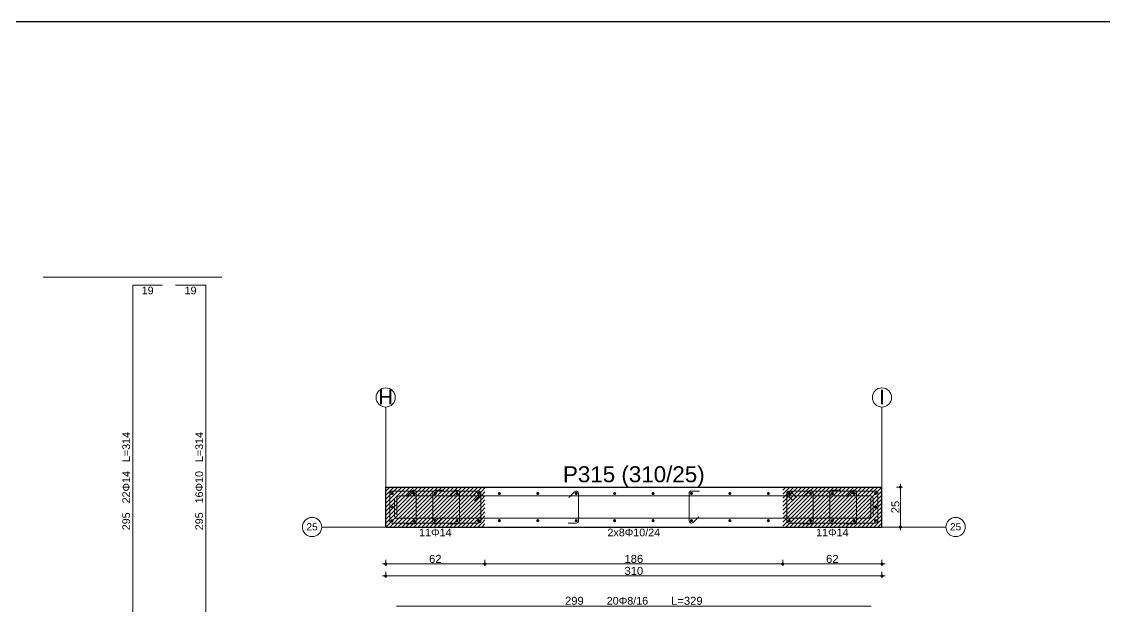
# Model space of a CAD drawing. Header units: millimetres. Extents: x 2232 to 85269, y -3593 to 5869.
# Drawn here: x 80470 to 81484, y 358 to 907 of the extents above; entities that cross this region are included whole.
import ezdxf

# ---------------------------------------------------------------- set-up
doc = ezdxf.new("R2010")
doc.units = ezdxf.units.MM
doc.linetypes.add('CENTER2', pattern=[112.5, 75, -12.5, 12.5, -12.5])
for name, color, linetype in [('Donatı Topl. Uzun. Yazısı', 7, 'Continuous'), ('Donatı Uz. Yazısı', 7, 'Continuous'), ('Donatı Yazısı', 7, 'Continuous'), ('Donatı Çizgisi', 7, 'Continuous'), ('Panel', 7, 'Continuous'), ('Standart', 7, 'Continuous'), ('Ölçülendirme', 7, 'Continuous')]:
    doc.layers.add(name, color=color, linetype=linetype)
doc.styles.add('arial_1_18', font='arial.ttf', dxfattribs={"height": 0.2})

# ---------------------------------------------------------------- blocks, each defined once
blk = doc.blocks.new('IDE824Entity7259')
at = {"layer": 'Donatı Çizgisi', "linetype": 'Continuous', "lineweight": 5}
h = blk.add_hatch(color=5, dxfattribs=at)
edge = h.paths.add_edge_path(flags=0)
edge.add_arc((11958.43, 1410), 1, 0, 360)
h = blk.add_hatch(color=5, dxfattribs=at)
edge = h.paths.add_edge_path(flags=0)
edge.add_arc((11971.93, 1410), 1, 0, 360)
h = blk.add_hatch(color=5, dxfattribs=at)
edge = h.paths.add_edge_path(flags=0)
edge.add_arc((11985.43, 1410), 1, 0, 360)
h = blk.add_hatch(color=5, dxfattribs=at)
edge = h.paths.add_edge_path(flags=0)
edge.add_arc((11998.93, 1410), 1, 0, 360)
h = blk.add_hatch(color=5, dxfattribs=at)
edge = h.paths.add_edge_path(flags=0)
edge.add_arc((12012.43, 1410), 1, 0, 360)
h = blk.add_hatch(color=5, dxfattribs=at)
edge = h.paths.add_edge_path(flags=0)
edge.add_arc((12025.43, 1410), 1, 0, 360)
h = blk.add_hatch(color=5, dxfattribs=at)
edge = h.paths.add_edge_path(flags=0)
edge.add_arc((12049.43, 1410), 1, 0, 360)
h = blk.add_hatch(color=5, dxfattribs=at)
edge = h.paths.add_edge_path(flags=0)
edge.add_arc((12073.43, 1410), 1, 0, 360)
h = blk.add_hatch(color=5, dxfattribs=at)
edge = h.paths.add_edge_path(flags=0)
edge.add_arc((12097.43, 1410), 1, 0, 360)
h = blk.add_hatch(color=5, dxfattribs=at)
edge = h.paths.add_edge_path(flags=0)
edge.add_arc((12121.43, 1410), 1, 0, 360)
h = blk.add_hatch(color=5, dxfattribs=at)
edge = h.paths.add_edge_path(flags=0)
edge.add_arc((12145.43, 1410), 1, 0, 360)
h = blk.add_hatch(color=5, dxfattribs=at)
edge = h.paths.add_edge_path(flags=0)
edge.add_arc((12169.43, 1410), 1, 0, 360)
h = blk.add_hatch(color=5, dxfattribs=at)
edge = h.paths.add_edge_path(flags=0)
edge.add_arc((12193.43, 1410), 1, 0, 360)
h = blk.add_hatch(color=5, dxfattribs=at)
edge = h.paths.add_edge_path(flags=0)
edge.add_arc((12206.43, 1410), 1, 0, 360)
h = blk.add_hatch(color=5, dxfattribs=at)
edge = h.paths.add_edge_path(flags=0)
edge.add_arc((12219.93, 1410), 1, 0, 360)
h = blk.add_hatch(color=5, dxfattribs=at)
edge = h.paths.add_edge_path(flags=0)
edge.add_arc((12233.43, 1410), 1, 0, 360)
h = blk.add_hatch(color=5, dxfattribs=at)
edge = h.paths.add_edge_path(flags=0)
edge.add_arc((12246.93, 1410), 1, 0, 360)
h = blk.add_hatch(color=5, dxfattribs=at)
edge = h.paths.add_edge_path(flags=0)
edge.add_arc((12260.43, 1410), 1, 0, 360)
h = blk.add_hatch(color=5, dxfattribs=at)
edge = h.paths.add_edge_path(flags=0)
edge.add_arc((11958.43, 1401.5), 1, 0, 360)
h = blk.add_hatch(color=5, dxfattribs=at)
edge = h.paths.add_edge_path(flags=0)
edge.add_arc((12260.43, 1401.5), 1, 0, 360)
h = blk.add_hatch(color=5, dxfattribs=at)
edge = h.paths.add_edge_path(flags=0)
edge.add_arc((11958.43, 1393), 1, 0, 360)
h = blk.add_hatch(color=5, dxfattribs=at)
edge = h.paths.add_edge_path(flags=0)
edge.add_arc((11971.93, 1393), 1, 0, 360)
h = blk.add_hatch(color=5, dxfattribs=at)
edge = h.paths.add_edge_path(flags=0)
edge.add_arc((11985.43, 1393), 1, 0, 360)
h = blk.add_hatch(color=5, dxfattribs=at)
edge = h.paths.add_edge_path(flags=0)
edge.add_arc((11998.93, 1393), 1, 0, 360)
h = blk.add_hatch(color=5, dxfattribs=at)
edge = h.paths.add_edge_path(flags=0)
edge.add_arc((12012.43, 1393), 1, 0, 360)
h = blk.add_hatch(color=5, dxfattribs=at)
edge = h.paths.add_edge_path(flags=0)
edge.add_arc((12025.43, 1393), 1, 0, 360)
h = blk.add_hatch(color=5, dxfattribs=at)
edge = h.paths.add_edge_path(flags=0)
edge.add_arc((12049.43, 1393), 1, 0, 360)
h = blk.add_hatch(color=5, dxfattribs=at)
edge = h.paths.add_edge_path(flags=0)
edge.add_arc((12073.43, 1393), 1, 0, 360)
h = blk.add_hatch(color=5, dxfattribs=at)
edge = h.paths.add_edge_path(flags=0)
edge.add_arc((12097.43, 1393), 1, 0, 360)
h = blk.add_hatch(color=5, dxfattribs=at)
edge = h.paths.add_edge_path(flags=0)
edge.add_arc((12121.43, 1393), 1, 0, 360)
h = blk.add_hatch(color=5, dxfattribs=at)
edge = h.paths.add_edge_path(flags=0)
edge.add_arc((12145.43, 1393), 1, 0, 360)
h = blk.add_hatch(color=5, dxfattribs=at)
edge = h.paths.add_edge_path(flags=0)
edge.add_arc((12169.43, 1393), 1, 0, 360)
h = blk.add_hatch(color=5, dxfattribs=at)
edge = h.paths.add_edge_path(flags=0)
edge.add_arc((12193.43, 1393), 1, 0, 360)
h = blk.add_hatch(color=5, dxfattribs=at)
edge = h.paths.add_edge_path(flags=0)
edge.add_arc((12206.43, 1393), 1, 0, 360)
h = blk.add_hatch(color=5, dxfattribs=at)
edge = h.paths.add_edge_path(flags=0)
edge.add_arc((12219.93, 1393), 1, 0, 360)
h = blk.add_hatch(color=5, dxfattribs=at)
edge = h.paths.add_edge_path(flags=0)
edge.add_arc((12233.43, 1393), 1, 0, 360)
h = blk.add_hatch(color=5, dxfattribs=at)
edge = h.paths.add_edge_path(flags=0)
edge.add_arc((12246.93, 1393), 1, 0, 360)
h = blk.add_hatch(color=5, dxfattribs=at)
edge = h.paths.add_edge_path(flags=0)
edge.add_arc((12260.43, 1393), 1, 0, 360)
at = {"layer": 'Donatı Çizgisi', "color": 5, "linetype": 'Continuous', "lineweight": 5}
for points in [[(11796.43, 1245.24), (11796.43, 1540.24)], [(11796.43, 1540.24), (11815.03, 1540.24)], [(11823.03, 1540.24), (11842.03, 1540.24)], [(11842.03, 1245.24), (11842.03, 1540.24)]]:
    blk.add_lwpolyline(points, dxfattribs=at)
at = {"layer": 'Donatı Çizgisi', "color": 1, "linetype": 'Continuous', "lineweight": 5}
for points in [[(11956.93, 1393), (11956.93, 1410)], [(11958.43, 1411.5), (12012.43, 1411.5)], [(11961.43, 1396.6), (11961.43, 1407)], [(11962.93, 1408.5), (12257.43, 1408.5)], [(11967.33, 1408.03), (11970.86, 1411.56)], [(11973.43, 1392.5), (11973.43, 1410.5)], [(11983.93, 1392.5), (11983.93, 1410.5)], [(11985.43, 1412), (11990.43, 1412)], [(11994.33, 1408.03), (11997.86, 1411.56)], [(12000.43, 1392.5), (12000.43, 1410.5)], [(12007.83, 1407.53), (12011.36, 1411.06)], [(12009.95, 1405.4), (12013.49, 1408.94)], [(12013.93, 1393), (12013.93, 1410)], [(12068.83, 1407.53), (12072.36, 1411.06)], [(12074.93, 1393), (12074.93, 1410)], [(12143.93, 1393), (12143.93, 1410)], [(12145.43, 1411.5), (12150.43, 1411.5)], [(12204.93, 1393), (12204.93, 1410)], [(12205.36, 1408.94), (12208.9, 1405.4)], [(12206.43, 1411.5), (12260.43, 1411.5)], [(12207.49, 1411.06), (12211.02, 1407.53)], [(12215.33, 1408.03), (12218.86, 1411.56)], [(12221.43, 1392.5), (12221.43, 1410.5)], [(12231.93, 1392.5), (12231.93, 1410.5)], [(12233.43, 1412), (12238.43, 1412)], [(12242.33, 1408.03), (12245.86, 1411.56)], [(12248.43, 1392.5), (12248.43, 1410.5)], [(12258.93, 1396.6), (12258.93, 1407)], [(12261.93, 1393), (12261.93, 1410)], [(11959.93, 1396), (11959.93, 1406.4)], [(12257.43, 1396), (12257.43, 1406.4)], [(11961.43, 1394.5), (12255.93, 1394.5)], [(11986.49, 1391.44), (11990.02, 1394.97)], [(12146.49, 1391.94), (12150.02, 1395.47)], [(12234.49, 1391.44), (12238.02, 1394.97)], [(11958.43, 1391.5), (12012.43, 1391.5)], [(11966.93, 1391), (11971.93, 1391)], [(11993.93, 1391), (11998.93, 1391)], [(12068.43, 1391.5), (12073.43, 1391.5)], [(12206.43, 1391.5), (12260.43, 1391.5)], [(12214.93, 1391), (12219.93, 1391)], [(12241.93, 1391), (12246.93, 1391)], [(11961.13, 1339.46), (12257.73, 1339.46)]]:
    blk.add_lwpolyline(points, dxfattribs=at)
for centre, start, end in [((11958.43, 1410), 90, 180), ((11962.93, 1407), 90, 180), ((11971.93, 1410.5), 0, 135), ((11985.43, 1410.5), 90, 180), ((11998.93, 1410.5), 0, 135), ((12012.43, 1410), 360, 135), ((12012.43, 1410), 315, 90), ((12073.43, 1410), 0, 135), ((12145.43, 1410), 90, 180), ((12206.43, 1410), 90, 225), ((12206.43, 1410), 45, 180), ((12219.93, 1410.5), 0, 135), ((12233.43, 1410.5), 90, 180), ((12246.93, 1410.5), 0, 135), ((12257.43, 1407), 0, 90), ((12260.43, 1410), 0, 90), ((11961.43, 1396), 180, 270), ((12255.93, 1396), 270, 0), ((11958.43, 1393), 180, 270), ((11971.93, 1392.5), 270, 0), ((11985.43, 1392.5), 180, 315), ((11998.93, 1392.5), 270, 0), ((12012.43, 1393), 270, 360), ((12073.43, 1393), 270, 0), ((12145.43, 1393), 180, 315), ((12206.43, 1393), 180, 270), ((12219.93, 1392.5), 270, 0), ((12233.43, 1392.5), 180, 315), ((12246.93, 1392.5), 270, 0), ((12260.43, 1393), 270, 0)]:
    blk.add_arc(centre, 1.5, start, end, dxfattribs=at)
at = {"layer": 'Panel', "color": 1, "linetype": 'Continuous', "lineweight": 5}
blk.add_lwpolyline([(11740.43, 1545.24), (11852.03, 1545.24)], dxfattribs=at)
at = {"layer": 'Panel', "color": 250, "linetype": 'CENTER2', "lineweight": 5}
for points in [[(11954.43, 1414), (11954.43, 1464)], [(12264.43, 1414), (12264.43, 1464)], [(11914.43, 1389), (11954.43, 1389)], [(12264.43, 1389), (12304.43, 1389)]]:
    blk.add_lwpolyline(points, dxfattribs=at)
at = {"layer": 'Panel', "color": 251, "linetype": 'Continuous', "lineweight": -3}
for points in [[(11954.43, 1409), (11959.43, 1414)], [(11954.43, 1411.5), (11956.93, 1414)], [(11959.43, 1409), (11964.43, 1414)], [(11959.43, 1411.5), (11961.93, 1414)], [(11964.43, 1409), (11969.43, 1414)], [(11964.43, 1411.5), (11966.93, 1414)], [(11969.43, 1409), (11974.43, 1414)], [(11969.43, 1411.5), (11971.93, 1414)], [(11974.43, 1409), (11979.43, 1414)], [(11974.43, 1411.5), (11976.93, 1414)], [(11979.43, 1409), (11984.43, 1414)], [(11979.43, 1411.5), (11981.93, 1414)], [(11984.43, 1409), (11989.43, 1414)], [(11984.43, 1411.5), (11986.93, 1414)], [(11989.43, 1409), (11994.43, 1414)], [(11989.43, 1411.5), (11991.93, 1414)], [(11994.43, 1409), (11999.43, 1414)], [(11994.43, 1411.5), (11996.93, 1414)], [(11999.43, 1409), (12004.43, 1414)], [(11999.43, 1411.5), (12001.93, 1414)], [(12004.43, 1409), (12009.43, 1414)], [(12004.43, 1411.5), (12006.93, 1414)], [(12009.43, 1409), (12014.43, 1414)], [(12009.43, 1411.5), (12011.93, 1414)], [(12202.43, 1412), (12204.43, 1414)], [(12204.43, 1409), (12209.43, 1414)], [(12204.43, 1411.5), (12206.93, 1414)], [(12209.43, 1409), (12214.43, 1414)], [(12209.43, 1411.5), (12211.93, 1414)], [(12214.43, 1409), (12219.43, 1414)], [(12214.43, 1411.5), (12216.93, 1414)], [(12219.43, 1409), (12224.43, 1414)], [(12219.43, 1411.5), (12221.93, 1414)], [(12224.43, 1409), (12229.43, 1414)], [(12224.43, 1411.5), (12226.93, 1414)], [(12229.43, 1409), (12234.43, 1414)], [(12229.43, 1411.5), (12231.93, 1414)], [(12234.43, 1409), (12239.43, 1414)], [(12234.43, 1411.5), (12236.93, 1414)], [(12239.43, 1409), (12244.43, 1414)], [(12239.43, 1411.5), (12241.93, 1414)], [(12244.43, 1409), (12249.43, 1414)], [(12244.43, 1411.5), (12246.93, 1414)], [(12249.43, 1409), (12254.43, 1414)], [(12249.43, 1411.5), (12251.93, 1414)], [(12254.43, 1409), (12259.43, 1414)], [(12254.43, 1411.5), (12256.93, 1414)], [(12259.43, 1409), (12264.43, 1414)], [(12259.43, 1411.5), (12261.93, 1414)], [(11954.43, 1404), (11959.43, 1409)], [(11954.43, 1406.5), (11956.93, 1409)], [(11956.93, 1409), (11959.43, 1411.5)], [(11959.43, 1404), (11964.43, 1409)], [(11959.43, 1406.5), (11961.93, 1409)], [(11961.93, 1409), (11964.43, 1411.5)], [(11964.43, 1404), (11969.43, 1409)], [(11964.43, 1406.5), (11966.93, 1409)], [(11966.93, 1409), (11969.43, 1411.5)], [(11969.43, 1404), (11974.43, 1409)], [(11969.43, 1406.5), (11971.93, 1409)], [(11971.93, 1409), (11974.43, 1411.5)], [(11974.43, 1404), (11979.43, 1409)], [(11974.43, 1406.5), (11976.93, 1409)], [(11976.93, 1409), (11979.43, 1411.5)], [(11979.43, 1404), (11984.43, 1409)], [(11979.43, 1406.5), (11981.93, 1409)], [(11981.93, 1409), (11984.43, 1411.5)], [(11984.43, 1404), (11989.43, 1409)], [(11984.43, 1406.5), (11986.93, 1409)], [(11986.93, 1409), (11989.43, 1411.5)], [(11989.43, 1404), (11994.43, 1409)], [(11989.43, 1406.5), (11991.93, 1409)], [(11991.93, 1409), (11994.43, 1411.5)], [(11994.43, 1404), (11999.43, 1409)], [(11994.43, 1406.5), (11996.93, 1409)], [(11996.93, 1409), (11999.43, 1411.5)], [(11999.43, 1404), (12004.43, 1409)], [(11999.43, 1406.5), (12001.93, 1409)], [(12001.93, 1409), (12004.43, 1411.5)], [(12004.43, 1404), (12009.43, 1409)], [(12004.43, 1406.5), (12006.93, 1409)], [(12006.93, 1409), (12009.43, 1411.5)], [(12009.43, 1404), (12014.43, 1409)], [(12009.43, 1406.5), (12011.93, 1409)], [(12011.93, 1409), (12014.43, 1411.5)], [(12014.43, 1411.5), (12016.43, 1413.5)], [(12014.43, 1409), (12016.43, 1411)], [(12014.43, 1406.5), (12016.43, 1408.5)], [(12202.43, 1409.5), (12204.43, 1411.5)], [(12202.43, 1407), (12204.43, 1409)], [(12204.43, 1404), (12209.43, 1409)], [(12204.43, 1406.5), (12206.93, 1409)], [(12206.93, 1409), (12209.43, 1411.5)], [(12209.43, 1404), (12214.43, 1409)], [(12209.43, 1406.5), (12211.93, 1409)], [(12211.93, 1409), (12214.43, 1411.5)], [(12214.43, 1404), (12219.43, 1409)], [(12214.43, 1406.5), (12216.93, 1409)], [(12216.93, 1409), (12219.43, 1411.5)], [(12219.43, 1404), (12224.43, 1409)], [(12219.43, 1406.5), (12221.93, 1409)], [(12221.93, 1409), (12224.43, 1411.5)], [(12224.43, 1404), (12229.43, 1409)], [(12224.43, 1406.5), (12226.93, 1409)], [(12226.93, 1409), (12229.43, 1411.5)], [(12229.43, 1404), (12234.43, 1409)], [(12229.43, 1406.5), (12231.93, 1409)], [(12231.93, 1409), (12234.43, 1411.5)], [(12234.43, 1404), (12239.43, 1409)], [(12234.43, 1406.5), (12236.93, 1409)], [(12236.93, 1409), (12239.43, 1411.5)], [(12239.43, 1404), (12244.43, 1409)], [(12239.43, 1406.5), (12241.93, 1409)], [(12241.93, 1409), (12244.43, 1411.5)], [(12244.43, 1404), (12249.43, 1409)], [(12244.43, 1406.5), (12246.93, 1409)], [(12246.93, 1409), (12249.43, 1411.5)], [(12249.43, 1404), (12254.43, 1409)], [(12249.43, 1406.5), (12251.93, 1409)], [(12251.93, 1409), (12254.43, 1411.5)], [(12254.43, 1404), (12259.43, 1409)], [(12254.43, 1406.5), (12256.93, 1409)], [(12256.93, 1409), (12259.43, 1411.5)], [(12259.43, 1404), (12264.43, 1409)], [(12259.43, 1406.5), (12261.93, 1409)], [(12261.93, 1409), (12264.43, 1411.5)], [(11954.43, 1399), (11959.43, 1404)], [(11954.43, 1401.5), (11956.93, 1404)], [(11956.93, 1404), (11959.43, 1406.5)], [(11956.93, 1399), (11959.43, 1401.5)], [(11959.43, 1399), (11964.43, 1404)], [(11959.43, 1401.5), (11961.93, 1404)], [(11961.93, 1404), (11964.43, 1406.5)], [(11961.93, 1399), (11964.43, 1401.5)], [(11964.43, 1399), (11969.43, 1404)], [(11964.43, 1401.5), (11966.93, 1404)], [(11966.93, 1404), (11969.43, 1406.5)], [(11966.93, 1399), (11969.43, 1401.5)], [(11969.43, 1399), (11974.43, 1404)], [(11969.43, 1401.5), (11971.93, 1404)], [(11971.93, 1404), (11974.43, 1406.5)], [(11971.93, 1399), (11974.43, 1401.5)], [(11974.43, 1399), (11979.43, 1404)], [(11974.43, 1401.5), (11976.93, 1404)], [(11976.93, 1404), (11979.43, 1406.5)], [(11976.93, 1399), (11979.43, 1401.5)], [(11979.43, 1399), (11984.43, 1404)], [(11979.43, 1401.5), (11981.93, 1404)], [(11981.93, 1404), (11984.43, 1406.5)], [(11981.93, 1399), (11984.43, 1401.5)], [(11984.43, 1399), (11989.43, 1404)], [(11984.43, 1401.5), (11986.93, 1404)], [(11986.93, 1404), (11989.43, 1406.5)], [(11986.93, 1399), (11989.43, 1401.5)], [(11989.43, 1399), (11994.43, 1404)], [(11989.43, 1401.5), (11991.93, 1404)], [(11991.93, 1404), (11994.43, 1406.5)], [(11991.93, 1399), (11994.43, 1401.5)], [(11994.43, 1399), (11999.43, 1404)], [(11994.43, 1401.5), (11996.93, 1404)], [(11996.93, 1404), (11999.43, 1406.5)], [(11996.93, 1399), (11999.43, 1401.5)], [(11999.43, 1399), (12004.43, 1404)], [(11999.43, 1401.5), (12001.93, 1404)], [(12001.93, 1404), (12004.43, 1406.5)], [(12001.93, 1399), (12004.43, 1401.5)], [(12004.43, 1399), (12009.43, 1404)], [(12004.43, 1401.5), (12006.93, 1404)], [(12006.93, 1404), (12009.43, 1406.5)], [(12006.93, 1399), (12009.43, 1401.5)], [(12009.43, 1399), (12014.43, 1404)], [(12009.43, 1401.5), (12011.93, 1404)], [(12011.93, 1404), (12014.43, 1406.5)], [(12011.93, 1399), (12014.43, 1401.5)], [(12014.43, 1404), (12016.43, 1406)], [(12014.43, 1401.5), (12016.43, 1403.5)], [(12014.43, 1399), (12016.43, 1401)], [(12202.43, 1404.5), (12204.43, 1406.5)], [(12202.43, 1402), (12204.43, 1404)], [(12202.43, 1399.5), (12204.43, 1401.5)], [(12204.43, 1399), (12209.43, 1404)], [(12204.43, 1401.5), (12206.93, 1404)], [(12206.93, 1404), (12209.43, 1406.5)], [(12206.93, 1399), (12209.43, 1401.5)], [(12209.43, 1399), (12214.43, 1404)], [(12209.43, 1401.5), (12211.93, 1404)], [(12211.93, 1404), (12214.43, 1406.5)], [(12211.93, 1399), (12214.43, 1401.5)], [(12214.43, 1399), (12219.43, 1404)], [(12214.43, 1401.5), (12216.93, 1404)], [(12216.93, 1404), (12219.43, 1406.5)], [(12216.93, 1399), (12219.43, 1401.5)], [(12219.43, 1399), (12224.43, 1404)], [(12219.43, 1401.5), (12221.93, 1404)], [(12221.93, 1404), (12224.43, 1406.5)], [(12221.93, 1399), (12224.43, 1401.5)], [(12224.43, 1399), (12229.43, 1404)], [(12224.43, 1401.5), (12226.93, 1404)], [(12226.93, 1404), (12229.43, 1406.5)], [(12226.93, 1399), (12229.43, 1401.5)], [(12229.43, 1399), (12234.43, 1404)], [(12229.43, 1401.5), (12231.93, 1404)], [(12231.93, 1404), (12234.43, 1406.5)], [(12231.93, 1399), (12234.43, 1401.5)], [(12234.43, 1399), (12239.43, 1404)], [(12234.43, 1401.5), (12236.93, 1404)], [(12236.93, 1404), (12239.43, 1406.5)], [(12236.93, 1399), (12239.43, 1401.5)], [(12239.43, 1399), (12244.43, 1404)], [(12239.43, 1401.5), (12241.93, 1404)], [(12241.93, 1404), (12244.43, 1406.5)], [(12241.93, 1399), (12244.43, 1401.5)], [(12244.43, 1399), (12249.43, 1404)], [(12244.43, 1401.5), (12246.93, 1404)], [(12246.93, 1404), (12249.43, 1406.5)], [(12246.93, 1399), (12249.43, 1401.5)], [(12249.43, 1399), (12254.43, 1404)], [(12249.43, 1401.5), (12251.93, 1404)], [(12251.93, 1404), (12254.43, 1406.5)], [(12251.93, 1399), (12254.43, 1401.5)], [(12254.43, 1399), (12259.43, 1404)], [(12254.43, 1401.5), (12256.93, 1404)], [(12256.93, 1404), (12259.43, 1406.5)], [(12256.93, 1399), (12259.43, 1401.5)], [(12259.43, 1399), (12264.43, 1404)], [(12259.43, 1401.5), (12261.93, 1404)], [(12261.93, 1404), (12264.43, 1406.5)], [(12261.93, 1399), (12264.43, 1401.5)], [(11954.43, 1394), (11959.43, 1399)], [(11954.43, 1396.5), (11956.93, 1399)], [(11954.43, 1389), (11959.43, 1394)], [(11954.43, 1391.5), (11956.93, 1394)], [(11956.93, 1394), (11959.43, 1396.5)], [(11959.43, 1394), (11964.43, 1399)], [(11959.43, 1396.5), (11961.93, 1399)], [(11959.43, 1389), (11964.43, 1394)], [(11959.43, 1391.5), (11961.93, 1394)], [(11961.93, 1394), (11964.43, 1396.5)], [(11964.43, 1394), (11969.43, 1399)], [(11964.43, 1396.5), (11966.93, 1399)], [(11964.43, 1389), (11969.43, 1394)], [(11964.43, 1391.5), (11966.93, 1394)], [(11966.93, 1394), (11969.43, 1396.5)], [(11969.43, 1394), (11974.43, 1399)], [(11969.43, 1396.5), (11971.93, 1399)], [(11969.43, 1389), (11974.43, 1394)], [(11969.43, 1391.5), (11971.93, 1394)], [(11971.93, 1394), (11974.43, 1396.5)], [(11974.43, 1394), (11979.43, 1399)], [(11974.43, 1396.5), (11976.93, 1399)], [(11974.43, 1389), (11979.43, 1394)], [(11974.43, 1391.5), (11976.93, 1394)], [(11976.93, 1394), (11979.43, 1396.5)], [(11979.43, 1394), (11984.43, 1399)], [(11979.43, 1396.5), (11981.93, 1399)], [(11979.43, 1389), (11984.43, 1394)], [(11979.43, 1391.5), (11981.93, 1394)], [(11981.93, 1394), (11984.43, 1396.5)], [(11984.43, 1394), (11989.43, 1399)], [(11984.43, 1396.5), (11986.93, 1399)], [(11984.43, 1389), (11989.43, 1394)], [(11984.43, 1391.5), (11986.93, 1394)], [(11986.93, 1394), (11989.43, 1396.5)], [(11989.43, 1394), (11994.43, 1399)], [(11989.43, 1396.5), (11991.93, 1399)], [(11989.43, 1389), (11994.43, 1394)], [(11989.43, 1391.5), (11991.93, 1394)], [(11991.93, 1394), (11994.43, 1396.5)], [(11994.43, 1394), (11999.43, 1399)], [(11994.43, 1396.5), (11996.93, 1399)], [(11994.43, 1389), (11999.43, 1394)], [(11994.43, 1391.5), (11996.93, 1394)], [(11996.93, 1394), (11999.43, 1396.5)], [(11999.43, 1394), (12004.43, 1399)], [(11999.43, 1396.5), (12001.93, 1399)], [(11999.43, 1389), (12004.43, 1394)], [(11999.43, 1391.5), (12001.93, 1394)], [(12001.93, 1394), (12004.43, 1396.5)], [(12004.43, 1394), (12009.43, 1399)], [(12004.43, 1396.5), (12006.93, 1399)], [(12004.43, 1389), (12009.43, 1394)], [(12004.43, 1391.5), (12006.93, 1394)], [(12006.93, 1394), (12009.43, 1396.5)], [(12009.43, 1394), (12014.43, 1399)], [(12009.43, 1396.5), (12011.93, 1399)], [(12009.43, 1389), (12014.43, 1394)], [(12009.43, 1391.5), (12011.93, 1394)], [(12011.93, 1394), (12014.43, 1396.5)], [(12014.43, 1396.5), (12016.43, 1398.5)], [(12014.43, 1394), (12016.43, 1396)], [(12014.43, 1391.5), (12016.43, 1393.5)], [(12202.43, 1397), (12204.43, 1399)], [(12202.43, 1394.5), (12204.43, 1396.5)], [(12202.43, 1392), (12204.43, 1394)], [(12204.43, 1394), (12209.43, 1399)], [(12204.43, 1396.5), (12206.93, 1399)], [(12204.43, 1389), (12209.43, 1394)], [(12204.43, 1391.5), (12206.93, 1394)], [(12206.93, 1394), (12209.43, 1396.5)], [(12209.43, 1394), (12214.43, 1399)], [(12209.43, 1396.5), (12211.93, 1399)], [(12209.43, 1389), (12214.43, 1394)], [(12209.43, 1391.5), (12211.93, 1394)], [(12211.93, 1394), (12214.43, 1396.5)], [(12214.43, 1394), (12219.43, 1399)], [(12214.43, 1396.5), (12216.93, 1399)], [(12214.43, 1389), (12219.43, 1394)], [(12214.43, 1391.5), (12216.93, 1394)], [(12216.93, 1394), (12219.43, 1396.5)], [(12219.43, 1394), (12224.43, 1399)], [(12219.43, 1396.5), (12221.93, 1399)], [(12219.43, 1389), (12224.43, 1394)], [(12219.43, 1391.5), (12221.93, 1394)], [(12221.93, 1394), (12224.43, 1396.5)], [(12224.43, 1394), (12229.43, 1399)], [(12224.43, 1396.5), (12226.93, 1399)], [(12224.43, 1389), (12229.43, 1394)], [(12224.43, 1391.5), (12226.93, 1394)], [(12226.93, 1394), (12229.43, 1396.5)], [(12229.43, 1394), (12234.43, 1399)], [(12229.43, 1396.5), (12231.93, 1399)], [(12229.43, 1389), (12234.43, 1394)], [(12229.43, 1391.5), (12231.93, 1394)], [(12231.93, 1394), (12234.43, 1396.5)], [(12234.43, 1394), (12239.43, 1399)], [(12234.43, 1396.5), (12236.93, 1399)], [(12234.43, 1389), (12239.43, 1394)], [(12234.43, 1391.5), (12236.93, 1394)], [(12236.93, 1394), (12239.43, 1396.5)], [(12239.43, 1394), (12244.43, 1399)], [(12239.43, 1396.5), (12241.93, 1399)], [(12239.43, 1389), (12244.43, 1394)], [(12239.43, 1391.5), (12241.93, 1394)], [(12241.93, 1394), (12244.43, 1396.5)], [(12244.43, 1394), (12249.43, 1399)], [(12244.43, 1396.5), (12246.93, 1399)], [(12244.43, 1389), (12249.43, 1394)], [(12244.43, 1391.5), (12246.93, 1394)], [(12246.93, 1394), (12249.43, 1396.5)], [(12249.43, 1394), (12254.43, 1399)], [(12249.43, 1396.5), (12251.93, 1399)], [(12249.43, 1389), (12254.43, 1394)], [(12249.43, 1391.5), (12251.93, 1394)], [(12251.93, 1394), (12254.43, 1396.5)], [(12254.43, 1394), (12259.43, 1399)], [(12254.43, 1396.5), (12256.93, 1399)], [(12254.43, 1389), (12259.43, 1394)], [(12254.43, 1391.5), (12256.93, 1394)], [(12256.93, 1394), (12259.43, 1396.5)], [(12259.43, 1394), (12264.43, 1399)], [(12259.43, 1396.5), (12261.93, 1399)], [(12259.43, 1389), (12264.43, 1394)], [(12259.43, 1391.5), (12261.93, 1394)], [(12261.93, 1394), (12264.43, 1396.5)], [(11956.93, 1389), (11959.43, 1391.5)], [(11961.93, 1389), (11964.43, 1391.5)], [(11966.93, 1389), (11969.43, 1391.5)], [(11971.93, 1389), (11974.43, 1391.5)], [(11976.93, 1389), (11979.43, 1391.5)], [(11981.93, 1389), (11984.43, 1391.5)], [(11986.93, 1389), (11989.43, 1391.5)], [(11991.93, 1389), (11994.43, 1391.5)], [(11996.93, 1389), (11999.43, 1391.5)], [(12001.93, 1389), (12004.43, 1391.5)], [(12006.93, 1389), (12009.43, 1391.5)], [(12011.93, 1389), (12014.43, 1391.5)], [(12014.43, 1389), (12016.43, 1391)], [(12202.43, 1389.5), (12204.43, 1391.5)], [(12206.93, 1389), (12209.43, 1391.5)], [(12211.93, 1389), (12214.43, 1391.5)], [(12216.93, 1389), (12219.43, 1391.5)], [(12221.93, 1389), (12224.43, 1391.5)], [(12226.93, 1389), (12229.43, 1391.5)], [(12231.93, 1389), (12234.43, 1391.5)], [(12236.93, 1389), (12239.43, 1391.5)], [(12241.93, 1389), (12244.43, 1391.5)], [(12246.93, 1389), (12249.43, 1391.5)], [(12251.93, 1389), (12254.43, 1391.5)], [(12256.93, 1389), (12259.43, 1391.5)], [(12261.93, 1389), (12264.43, 1391.5)]]:
    blk.add_lwpolyline(points, dxfattribs=at)
at = {"layer": 'Panel', "color": 33, "linetype": 'Continuous', "lineweight": -3}
for points in [[(11954.43, 1414), (12264.43, 1414)], [(11954.43, 1389), (11954.43, 1414)], [(12264.43, 1389), (12264.43, 1414)], [(11954.43, 1389), (12264.43, 1389)]]:
    blk.add_lwpolyline(points, dxfattribs=at)
at = {"layer": 'Panel', "color": 30, "linetype": 'Continuous', "lineweight": 5}
for centre in [(11954.43, 1470), (12264.43, 1470), (11908.43, 1389), (12310.43, 1389)]:
    blk.add_circle(centre, 6, dxfattribs=at)
at = {"layer": 'Ölçülendirme', "color": 5, "linetype": 'Continuous', "lineweight": 5}
for points in [[(12273.45, 1414), (12277.2, 1414)], [(12275.95, 1387), (12275.95, 1416)], [(12273.45, 1389), (12277.2, 1389)], [(11954.43, 1364.71), (11954.43, 1368.46)], [(12016.43, 1364.71), (12016.43, 1368.46)], [(12202.43, 1364.71), (12202.43, 1368.46)], [(12264.43, 1364.71), (12264.43, 1368.46)], [(11952.43, 1365.96), (12266.43, 1365.96)], [(11954.43, 1357.21), (11954.43, 1360.96)], [(12264.43, 1357.21), (12264.43, 1360.96)], [(11952.43, 1358.46), (12266.43, 1358.46)]]:
    blk.add_lwpolyline(points, dxfattribs=at)
for centre in [(12275.95, 1414), (12275.95, 1389), (11954.43, 1365.96), (12016.43, 1365.96), (12202.43, 1365.96), (12264.43, 1365.96), (11954.43, 1358.46), (12264.43, 1358.46)]:
    blk.add_circle(centre, 0.75, dxfattribs=at)
at = {"layer": 'Donatı Topl. Uzun. Yazısı', "color": 5, "linetype": 'Continuous', "lineweight": 5, "style": 'arial_1_18'}
blk.add_text('L=329', height=5, dxfattribs=at).set_placement((12132.77, 1340.42))
at = {"layer": 'Donatı Uz. Yazısı', "color": 5, "linetype": 'Continuous', "lineweight": 5, "style": 'arial_1_18'}
blk.add_text('299', height=5, dxfattribs=at).set_placement((12066.46, 1340.42))
at = {"layer": 'Donatı Yazısı', "color": 5, "linetype": 'Continuous', "lineweight": 5, "style": 'arial_1_18'}
for s, p in [('19', (11802, 1534.48)), ('19', (11828.8, 1534.48)), ('11Φ14', (11975.29, 1383.24)), ('2x8Φ10/24', (12092.95, 1383.24)), ('11Φ14', (12223.29, 1383.24)), ('20Φ8/16', (12092.51, 1340.52))]:
    blk.add_text(s, height=4.8, dxfattribs=at).set_placement(p)
for s, p in [('295   22Φ14   L=314', (11794.7, 1387)), ('295   16Φ10   L=314', (11840.3, 1387))]:
    blk.add_text(s, height=4.8, rotation=90, dxfattribs=at).set_placement(p)
at = {"layer": 'Panel', "color": 1, "linetype": 'Continuous', "lineweight": 5, "style": 'arial_1_18'}
for s, height, p in [('H', 9, (11949.89, 1465.81)), ('I', 9, (12262.68, 1465.81)), ('P315 (310/25)', 10, (12065.16, 1417)), ('25', 4.5, (11904.93, 1386.91)), ('25', 4.5, (12306.93, 1386.91))]:
    blk.add_text(s, height=height, dxfattribs=at).set_placement(p)
at = {"layer": 'Ölçülendirme', "color": 5, "linetype": 'Continuous', "lineweight": 5, "style": 'arial_1_18'}
blk.add_text('25', height=5, rotation=90, dxfattribs=at).set_placement((12275.32, 1397.62))
for s, p in [('62', (11981.54, 1366.59)), ('186', (12103.6, 1366.59)), ('62', (12229.54, 1366.59)), ('310', (12103.6, 1359.09))]:
    blk.add_text(s, height=5, dxfattribs=at).set_placement(p)

msp = doc.modelspace()

# ---------------------------------------------------------------- linework, layer by layer
msp.add_line((3332.4, 906.6), (85269.2, 906.6))

# ---------------------------------------------------------------- block references
at = {"layer": 'Standart', "xscale": 1.5, "yscale": 1.5, "zscale": 1.5}
msp.add_blockref('IDE824Entity7259', (62879.4, -1650.8), dxfattribs=at)

doc.saveas('drawing.dxf')
